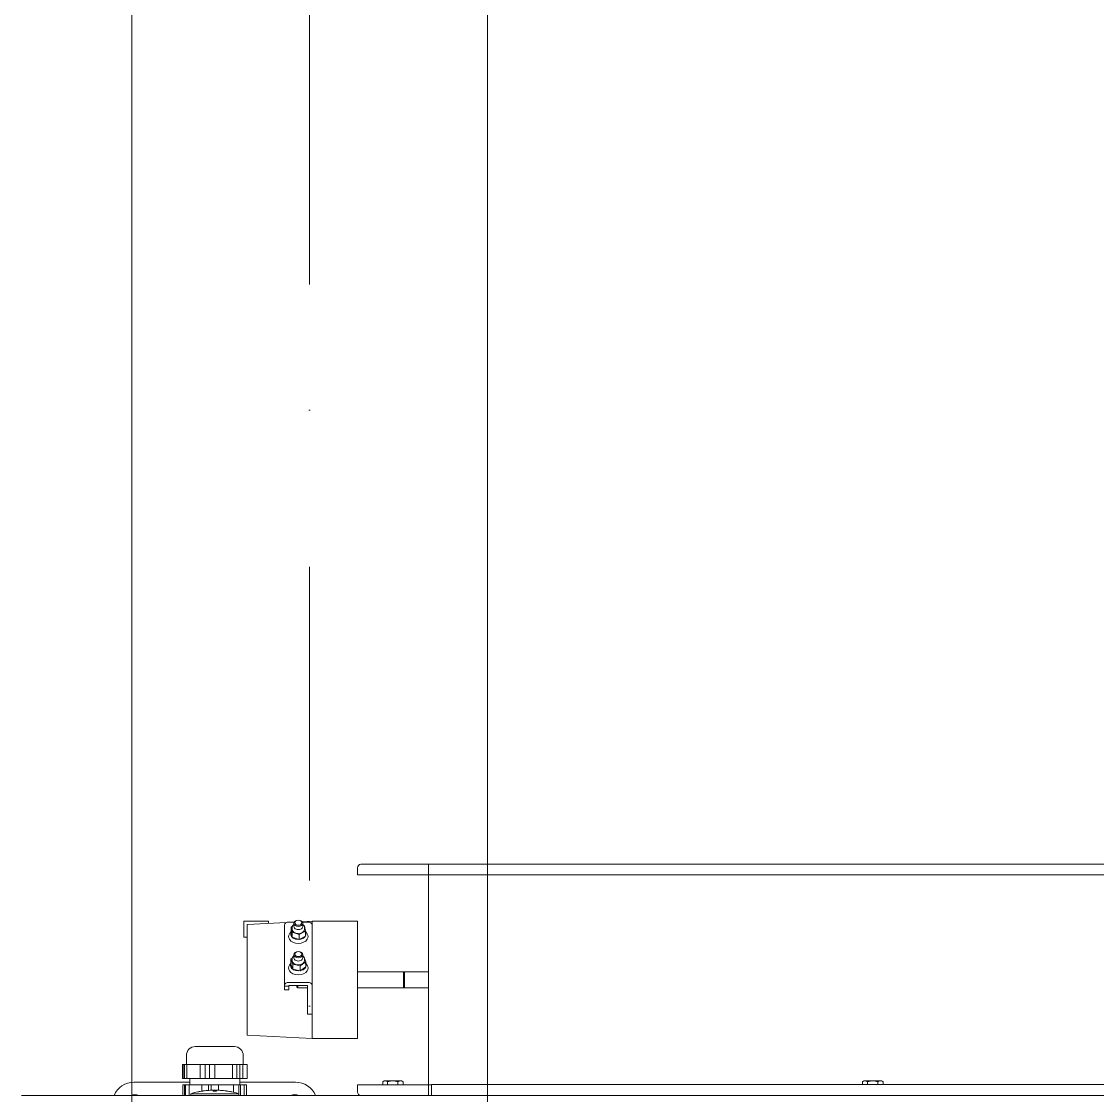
# Model space of a CAD drawing. Header units: millimetres. Extents: x 1322820 to 1391563, y 1051909 to 1098256.
# Drawn here: x 1325466 to 1326072, y 1085142 to 1085746 of the extents above; entities that cross this region are included whole.
import ezdxf

# ---------------------------------------------------------------- set-up
doc = ezdxf.new("R2010")
doc.units = ezdxf.units.MM
doc.header["$MEASUREMENT"] = 0
doc.linetypes.add('Dot & Dashed', pattern=[335.138881, 176.388884, -88.194442, 0, -70.555556])
doc.layers.get('0').update_dxf_attribs({"true_color": 0x787878})
doc.layers.add('CV_Pen_No__1', color=7, linetype='Continuous', lineweight=13)
doc.layers.add('New_arhitectura - copertina_Pen_No__1', color=7, linetype='Continuous', lineweight=13, true_color=0x787878)

# ---------------------------------------------------------------- blocks, each defined once
blk = doc.blocks.new('UAP Beam 23_6')
at = {"layer": 'New_arhitectura - copertina_Pen_No__1', "color": 7, "linetype": 'Continuous', "lineweight": 13}
for p, q in [((17000, 100), (8450, 100)), ((8450, -100), (16800, -100))]:
    blk.add_line(p, q, dxfattribs=at)
at = {"layer": 'New_arhitectura - copertina_Pen_No__1', "color": 7, "linetype": 'Dot & Dashed', "lineweight": 13}
blk.add_line((0, 0), (16900, 0), dxfattribs=at)
blk = doc.blocks.new('terasa')
at = {"layer": 'New_arhitectura - copertina_Pen_No__1', "linetype": 'Continuous', "lineweight": 13, "zscale": 1000, "rotation": 90}
blk.add_blockref('UAP Beam 23_6', (1325628.502, 1074870.6), dxfattribs=at)

msp = doc.modelspace()

# ---------------------------------------------------------------- block references
msp.add_blockref('terasa', (0, 0))

# ---------------------------------------------------------------- next in the draw order: linework, layer by layer
at = {"layer": 'CV_Pen_No__1', "color": 7, "linetype": 'Continuous', "lineweight": 13}
for p, q in [((1325695.39, 1085272.16), (1325657.39, 1085272.16)), ((1325695.39, 1085272.16), (1326495.39, 1085272.16)), ((1325695.39, 1085270.16), (1325695.39, 1085272.16)), ((1325695.39, 1085272.16), (1325695.39, 1085270.16)), ((1325655.39, 1085270.16), (1325655.39, 1085266.16)), ((1325657.39, 1085266.16), (1325655.39, 1085266.16)), ((1325657.39, 1085266.16), (1325695.39, 1085266.16)), ((1325695.39, 1085266.16), (1325695.39, 1085270.16)), ((1325695.39, 1085270.16), (1325695.39, 1085266.16)), ((1326495.39, 1085266.16), (1325695.39, 1085266.16)), ((1325695.39, 1085148.16), (1325695.39, 1085266.16)), ((1325591.39, 1085240.25), (1325605.39, 1085240.25)), ((1325591.39, 1085231.25), (1325591.39, 1085240.25)), ((1325605.39, 1085240.25), (1325605.39, 1085238.88)), ((1325629.89, 1085240.16), (1325624.3, 1085239.87)), ((1325629.89, 1085240.16), (1325655.39, 1085240.16)), ((1325629.89, 1085240.16), (1325629.89, 1085205.76)), ((1325655.39, 1085174.16), (1325655.39, 1085240.16)), ((1325615.54, 1085239.41), (1325593.39, 1085238.25)), ((1325593.39, 1085238.25), (1325593.39, 1085176.08)), ((1325614.39, 1085237.92), (1325614.39, 1085203.98)), ((1325619.85, 1085239.69), (1325616.89, 1085239.69)), ((1325618.18, 1085234.33), (1325617.65, 1085233.8)), ((1325618.81, 1085237.36), (1325618.18, 1085237.04)), ((1325618.18, 1085237.04), (1325618.65, 1085233.99)), ((1325618.18, 1085234.21), (1325618.18, 1085237.04)), ((1325618.65, 1085231.16), (1325618.18, 1085234.21)), ((1325618.64, 1085235.8), (1325618.64, 1085236.51)), ((1325619.64, 1085237.21), (1325619.64, 1085238.98)), ((1325622.61, 1085232.76), (1325626.1, 1085234.56)), ((1325627.39, 1085239.69), (1325624.43, 1085239.69)), ((1325624.64, 1085237.21), (1325624.64, 1085238.98)), ((1325625.63, 1085237.61), (1325625.3, 1085237.71)), ((1325626.1, 1085234.56), (1325625.63, 1085237.61)), ((1325625.64, 1085235.8), (1325625.64, 1085236.51)), ((1325626.1, 1085231.74), (1325626.1, 1085234.56)), ((1325626.1, 1085234.33), (1325626.63, 1085233.8)), ((1325591.39, 1085231.25), (1325593.39, 1085231.25)), ((1325618.65, 1085233.99), (1325622.61, 1085232.76)), ((1325618.65, 1085231.16), (1325618.65, 1085233.99)), ((1325622.61, 1085229.93), (1325618.65, 1085231.16)), ((1325622.61, 1085229.93), (1325622.61, 1085232.76)), ((1325626.1, 1085231.74), (1325622.61, 1085229.93)), ((1325617.96, 1085216.43), (1325617.65, 1085216.13)), ((1325618.73, 1085219.46), (1325617.96, 1085218.91)), ((1325617.96, 1085218.91), (1325619.08, 1085215.96)), ((1325617.96, 1085216.09), (1325617.96, 1085218.91)), ((1325619.08, 1085213.13), (1325617.96, 1085216.09)), ((1325618.64, 1085218.12), (1325618.64, 1085218.83)), ((1325619.08, 1085215.96), (1325623.26, 1085215.16)), ((1325619.08, 1085213.13), (1325619.08, 1085215.96)), ((1325619.64, 1085219.54), (1325619.64, 1085221.3)), ((1325623.26, 1085215.16), (1325626.32, 1085217.33)), ((1325624.64, 1085219.54), (1325624.64, 1085221.3)), ((1325625.2, 1085220.29), (1325625.11, 1085220.3)), ((1325625.3, 1085220.04), (1325625.2, 1085220.29)), ((1325626.32, 1085217.33), (1325625.61, 1085219.22)), ((1325625.64, 1085218.12), (1325625.64, 1085218.83)), ((1325626.32, 1085214.5), (1325626.32, 1085217.33)), ((1325626.32, 1085216.43), (1325626.63, 1085216.13)), ((1325623.26, 1085212.34), (1325619.08, 1085213.13)), ((1325623.26, 1085212.34), (1325623.26, 1085215.16)), ((1325626.32, 1085214.5), (1325623.26, 1085212.34)), ((1325655.39, 1085211.66), (1325681.89, 1085211.66)), ((1325681.39, 1085211.16), (1325681.89, 1085211.66)), ((1325681.39, 1085203.16), (1325681.39, 1085211.16)), ((1325681.89, 1085211.66), (1325681.89, 1085202.66)), ((1325681.89, 1085211.66), (1325695.39, 1085211.66)), ((1325614.39, 1085203.98), (1325614.39, 1085203.63)), ((1325627.39, 1085205.75), (1325616.89, 1085205.75)), ((1325627.39, 1085203.98), (1325616.89, 1085203.98)), ((1325616.89, 1085203.98), (1325616.89, 1085203.63)), ((1325621.39, 1085203.16), (1325621.39, 1085203.98)), ((1325621.89, 1085203.98), (1325621.89, 1085202.66)), ((1325627.39, 1085190.19), (1325627.39, 1085203.98)), ((1325629.89, 1085205.76), (1325629.89, 1085203.98)), ((1325629.89, 1085203.98), (1325629.89, 1085201.98)), ((1325614.39, 1085201.51), (1325614.39, 1085203.63)), ((1325614.39, 1085203.63), (1325616.89, 1085203.63)), ((1325616.89, 1085201.51), (1325614.39, 1085201.51)), ((1325616.89, 1085203.63), (1325616.89, 1085201.51)), ((1325621.39, 1085203.16), (1325621.89, 1085202.66)), ((1325621.89, 1085202.66), (1325627.39, 1085202.66)), ((1325629.89, 1085201.98), (1325629.89, 1085174.16)), ((1325655.39, 1085202.66), (1325681.89, 1085202.66)), ((1325681.39, 1085203.16), (1325681.89, 1085202.66)), ((1325681.89, 1085202.66), (1325695.39, 1085202.66)), ((1325627.39, 1085190.19), (1325627.39, 1085187.85)), ((1325629.89, 1085187.85), (1325627.39, 1085187.85)), ((1325629.89, 1085174.16), (1325593.39, 1085176.08)), ((1325655.39, 1085174.16), (1325629.89, 1085174.16)), ((1325564.14, 1085169.66), (1325586.14, 1085169.66)), ((1325564.14, 1085169.66), (1325586.14, 1085169.66)), ((1325559.14, 1085159.66), (1325559.14, 1085164.66)), ((1325559.14, 1085159.66), (1325559.14, 1085164.66)), ((1325591.14, 1085159.66), (1325591.14, 1085164.66)), ((1325591.14, 1085159.66), (1325591.14, 1085164.66)), ((1325556.92, 1085159.66), (1325557.34, 1085159.66)), ((1325556.92, 1085151.66), (1325556.92, 1085159.66)), ((1325558.08, 1085159.66), (1325557.34, 1085159.66)), ((1325557.34, 1085151.66), (1325557.34, 1085159.66)), ((1325558.08, 1085159.66), (1325559.37, 1085159.66)), ((1325558.08, 1085151.66), (1325558.08, 1085159.66)), ((1325563.7, 1085159.66), (1325559.37, 1085159.66)), ((1325559.37, 1085151.66), (1325559.37, 1085159.66)), ((1325566.94, 1085159.66), (1325563.7, 1085159.66)), ((1325566.94, 1085159.66), (1325569.72, 1085159.66)), ((1325566.94, 1085151.66), (1325566.94, 1085159.66)), ((1325571.09, 1085159.66), (1325569.72, 1085159.66)), ((1325569.72, 1085151.66), (1325569.72, 1085159.66)), ((1325572.23, 1085159.66), (1325571.09, 1085159.66)), ((1325572.23, 1085159.66), (1325575.21, 1085159.66)), ((1325572.23, 1085151.66), (1325572.23, 1085159.66)), ((1325579.96, 1085159.66), (1325575.21, 1085159.66)), ((1325575.21, 1085151.66), (1325575.21, 1085159.66)), ((1325585.16, 1085159.66), (1325579.96, 1085159.66)), ((1325585.16, 1085159.66), (1325587.52, 1085159.66)), ((1325585.16, 1085151.66), (1325585.16, 1085159.66)), ((1325588.04, 1085159.66), (1325587.52, 1085159.66)), ((1325587.52, 1085151.66), (1325587.52, 1085159.66)), ((1325589.29, 1085159.66), (1325588.04, 1085159.66)), ((1325589.29, 1085159.66), (1325590.98, 1085159.66)), ((1325589.29, 1085151.66), (1325589.29, 1085159.66)), ((1325590.98, 1085151.66), (1325590.98, 1085159.66)), ((1325591.39, 1085159.66), (1325590.98, 1085159.66)), ((1325593.36, 1085159.66), (1325591.39, 1085159.66)), ((1325593.36, 1085151.66), (1325593.36, 1085159.66)), ((1325561.14, 1085149.66), (1325529.64, 1085149.66)), ((1325556.92, 1085151.66), (1325557.34, 1085151.66)), ((1325558.08, 1085151.66), (1325557.34, 1085151.66)), ((1325558.08, 1085151.66), (1325559.37, 1085151.66)), ((1325563.7, 1085151.66), (1325559.37, 1085151.66)), ((1325561.14, 1085148.16), (1325561.14, 1085151.66)), ((1325561.14, 1085148.16), (1325561.14, 1085151.66)), ((1325566.94, 1085151.66), (1325563.7, 1085151.66)), ((1325566.94, 1085151.66), (1325569.72, 1085151.66)), ((1325571.09, 1085151.66), (1325569.72, 1085151.66)), ((1325572.23, 1085151.66), (1325571.09, 1085151.66)), ((1325572.23, 1085151.66), (1325575.21, 1085151.66)), ((1325579.96, 1085151.66), (1325575.21, 1085151.66)), ((1325585.16, 1085151.66), (1325579.96, 1085151.66)), ((1325585.16, 1085151.66), (1325587.52, 1085151.66)), ((1325588.04, 1085151.66), (1325587.52, 1085151.66)), ((1325589.29, 1085151.66), (1325588.04, 1085151.66)), ((1325589.14, 1085148.16), (1325589.14, 1085151.66)), ((1325589.14, 1085148.16), (1325589.14, 1085151.66)), ((1325620.64, 1085149.66), (1325589.14, 1085149.66)), ((1325589.29, 1085151.66), (1325590.98, 1085151.66)), ((1325591.39, 1085151.66), (1325590.98, 1085151.66)), ((1325593.36, 1085151.66), (1325591.39, 1085151.66)), ((1325669.62, 1085148.16), (1325669.62, 1085149.92)), ((1325670.39, 1085150.36), (1325669.69, 1085149.96)), ((1325671, 1085150.36), (1325670.39, 1085150.36)), ((1325675.27, 1085150.36), (1325671, 1085150.36)), ((1325672.39, 1085148.16), (1325672.39, 1085149.92)), ((1325679.66, 1085150.36), (1325675.27, 1085150.36)), ((1325678.16, 1085148.16), (1325678.16, 1085149.92)), ((1325680.39, 1085150.36), (1325679.66, 1085150.36)), ((1325680.39, 1085150.36), (1325681.09, 1085149.96)), ((1325681.16, 1085148.16), (1325681.16, 1085149.92)), ((1325939.62, 1085148.36), (1325939.62, 1085149.92)), ((1325940.39, 1085150.36), (1325939.69, 1085149.96)), ((1325941, 1085150.36), (1325940.39, 1085150.36)), ((1325945.27, 1085150.36), (1325941, 1085150.36)), ((1325942.39, 1085148.36), (1325942.39, 1085149.92)), ((1325949.66, 1085150.36), (1325945.27, 1085150.36)), ((1325948.16, 1085148.36), (1325948.16, 1085149.92)), ((1325950.39, 1085150.36), (1325949.66, 1085150.36)), ((1325950.39, 1085150.36), (1325951.09, 1085149.96)), ((1325951.16, 1085148.36), (1325951.16, 1085149.92)), ((1325557.24, 1085148.16), (1325558.11, 1085148.16)), ((1325557.24, 1085142.16), (1325557.24, 1085148.16)), ((1325558.64, 1085148.16), (1325558.11, 1085148.16)), ((1325558.11, 1085142.16), (1325558.11, 1085148.16)), ((1325558.64, 1085148.16), (1325560.65, 1085148.16)), ((1325558.64, 1085142.16), (1325558.64, 1085148.16)), ((1325560.65, 1085142.16), (1325560.65, 1085148.16)), ((1325564.68, 1085148.16), (1325560.65, 1085148.16)), ((1325567.82, 1085148.16), (1325564.68, 1085148.16)), ((1325567.82, 1085148.16), (1325571.67, 1085148.16)), ((1325567.82, 1085144.58), (1325567.82, 1085148.16)), ((1325571.67, 1085145.03), (1325571.67, 1085148.16)), ((1325572.43, 1085148.16), (1325571.67, 1085148.16)), ((1325573.11, 1085148.16), (1325572.43, 1085148.16)), ((1325573.11, 1085148.16), (1325577.15, 1085148.16)), ((1325573.11, 1085145.12), (1325573.11, 1085148.16)), ((1325574.14, 1085145.15), (1325574.14, 1085144.7)), ((1325576.14, 1085144.7), (1325576.14, 1085145.15)), ((1325581.18, 1085148.16), (1325577.15, 1085148.16)), ((1325577.15, 1085145.12), (1325577.15, 1085148.16)), ((1325585.72, 1085148.16), (1325581.18, 1085148.16)), ((1325585.72, 1085148.16), (1325588.7, 1085148.16)), ((1325585.72, 1085143.94), (1325585.72, 1085148.16)), ((1325588.94, 1085148.16), (1325588.7, 1085148.16)), ((1325588.7, 1085142.16), (1325588.7, 1085148.16)), ((1325589.61, 1085148.16), (1325588.94, 1085148.16)), ((1325589.61, 1085148.16), (1325591.64, 1085148.16)), ((1325589.61, 1085142.16), (1325589.61, 1085148.16)), ((1325593.04, 1085148.16), (1325591.64, 1085148.16)), ((1325591.64, 1085148.16), (1325591.64, 1085148.16)), ((1325591.64, 1085142.16), (1325591.64, 1085148.16)), ((1325593.04, 1085142.16), (1325593.04, 1085148.16)), ((1325655.39, 1085148.16), (1325655.39, 1085144.16)), ((1325655.39, 1085148.16), (1325657.39, 1085148.16)), ((1325695.39, 1085148.16), (1325657.39, 1085148.16)), ((1325695.39, 1085148.16), (1325697.14, 1085148.16)), ((1325695.39, 1085144.16), (1325695.39, 1085148.16)), ((1325695.39, 1085144.16), (1325695.39, 1085148.16)), ((1325695.39, 1085144.16), (1325695.39, 1085142.16)), ((1325695.39, 1085144.16), (1325695.39, 1085142.16)), ((1325698.19, 1085148.36), (1325697.14, 1085148.36)), ((1325697.14, 1085142.16), (1325697.14, 1085148.36)), ((1325698.19, 1085148.36), (1326492.09, 1085148.36)), ((1325466.41, 1085142.16), (1326643.87, 1085142.16)), ((1325588.64, 1085143.16), (1325561.64, 1085143.16)), ((1325561.64, 1085142.16), (1325561.64, 1085143.16)), ((1325588.64, 1085143.16), (1325561.64, 1085143.16)), ((1325561.64, 1085142.16), (1325561.64, 1085143.16)), ((1325588.64, 1085142.16), (1325588.64, 1085143.16)), ((1325588.64, 1085142.16), (1325588.64, 1085143.16))]:
    msp.add_line(p, q, dxfattribs=at)
at = {"layer": 'CV_Pen_No__1', "color": 7, "linetype": 'Continuous', "lineweight": 13, "flags": 128}
for points in [[(1325619.64, 1085238.46), (1325619.62, 1085238.44), (1325619.61, 1085238.43), (1325619.6, 1085238.42), (1325619.59, 1085238.42), (1325619.58, 1085238.41), (1325619.56, 1085238.4), (1325619.55, 1085238.39), (1325619.54, 1085238.37), (1325619.52, 1085238.36), (1325619.51, 1085238.35), (1325619.5, 1085238.34), (1325619.48, 1085238.33), (1325619.47, 1085238.31), (1325619.45, 1085238.3), (1325619.45, 1085238.29), (1325619.44, 1085238.28), (1325619.43, 1085238.28), (1325619.42, 1085238.27), (1325619.41, 1085238.26), (1325619.41, 1085238.25), (1325619.4, 1085238.24), (1325619.39, 1085238.23), (1325619.38, 1085238.22), (1325619.37, 1085238.21), (1325619.36, 1085238.2), (1325619.35, 1085238.19), (1325619.34, 1085238.18), (1325619.33, 1085238.17), (1325619.31, 1085238.15), (1325619.3, 1085238.14), (1325619.29, 1085238.13), (1325619.28, 1085238.11), (1325619.26, 1085238.09), (1325619.25, 1085238.08), (1325619.24, 1085238.06), (1325619.22, 1085238.05), (1325619.21, 1085238.03), (1325619.19, 1085238.01), (1325619.18, 1085238), (1325619.16, 1085237.98), (1325619.15, 1085237.96), (1325619.14, 1085237.94), (1325619.12, 1085237.93), (1325619.11, 1085237.91), (1325619.09, 1085237.89), (1325619.08, 1085237.87), (1325619.07, 1085237.86), (1325619.06, 1085237.84), (1325619.04, 1085237.82), (1325619.03, 1085237.81), (1325619.02, 1085237.79), (1325619.01, 1085237.77), (1325619, 1085237.76), (1325618.99, 1085237.74), (1325618.98, 1085237.73), (1325618.97, 1085237.71), (1325618.96, 1085237.69), (1325618.95, 1085237.68), (1325618.94, 1085237.66), (1325618.93, 1085237.64), (1325618.92, 1085237.63), (1325618.91, 1085237.61), (1325618.9, 1085237.59), (1325618.89, 1085237.57), (1325618.89, 1085237.55), (1325618.88, 1085237.53), (1325618.87, 1085237.52), (1325618.86, 1085237.49), (1325618.85, 1085237.47), (1325618.84, 1085237.45), (1325618.83, 1085237.43), (1325618.82, 1085237.41), (1325618.82, 1085237.39), (1325618.81, 1085237.36), (1325618.8, 1085237.34), (1325618.79, 1085237.32), (1325618.78, 1085237.29), (1325618.77, 1085237.27), (1325618.77, 1085237.24), (1325618.76, 1085237.22), (1325618.75, 1085237.2), (1325618.74, 1085237.17), (1325618.74, 1085237.15), (1325618.73, 1085237.13), (1325618.72, 1085237.11), (1325618.72, 1085237.09), (1325618.71, 1085237.07), (1325618.7, 1085237.05), (1325618.7, 1085237.03), (1325618.69, 1085237.01), (1325618.69, 1085236.99), (1325618.69, 1085236.97), (1325618.68, 1085236.96), (1325618.68, 1085236.94), (1325618.67, 1085236.92), (1325618.67, 1085236.91), (1325618.67, 1085236.89), (1325618.67, 1085236.88), (1325618.66, 1085236.87), (1325618.66, 1085236.85), (1325618.66, 1085236.84), (1325618.66, 1085236.83), (1325618.65, 1085236.81), (1325618.65, 1085236.8), (1325618.65, 1085236.79), (1325618.65, 1085236.78), (1325618.65, 1085236.76), (1325618.65, 1085236.75), (1325618.65, 1085236.74), (1325618.65, 1085236.73), (1325618.65, 1085236.72), (1325618.64, 1085236.7), (1325618.64, 1085236.69), (1325618.64, 1085236.68), (1325618.64, 1085236.67), (1325618.64, 1085236.66), (1325618.64, 1085236.65), (1325618.64, 1085236.63), (1325618.64, 1085236.62), (1325618.64, 1085236.61), (1325618.64, 1085236.59), (1325618.64, 1085236.58), (1325618.64, 1085236.56), (1325618.64, 1085236.51)], [(1325625.64, 1085236.51), (1325625.64, 1085236.55), (1325625.64, 1085236.57), (1325625.64, 1085236.59), (1325625.64, 1085236.61), (1325625.64, 1085236.62), (1325625.64, 1085236.63), (1325625.64, 1085236.64), (1325625.64, 1085236.65), (1325625.64, 1085236.66), (1325625.64, 1085236.67), (1325625.64, 1085236.69), (1325625.64, 1085236.7), (1325625.64, 1085236.71), (1325625.64, 1085236.73), (1325625.64, 1085236.74), (1325625.63, 1085236.75), (1325625.63, 1085236.77), (1325625.63, 1085236.78), (1325625.63, 1085236.8), (1325625.63, 1085236.81), (1325625.63, 1085236.82), (1325625.63, 1085236.84), (1325625.62, 1085236.85), (1325625.62, 1085236.87), (1325625.62, 1085236.88), (1325625.62, 1085236.89), (1325625.61, 1085236.91), (1325625.61, 1085236.92), (1325625.61, 1085236.94), (1325625.6, 1085236.96), (1325625.6, 1085236.97), (1325625.6, 1085236.99), (1325625.59, 1085237), (1325625.59, 1085237.02), (1325625.58, 1085237.04), (1325625.58, 1085237.06), (1325625.57, 1085237.08), (1325625.57, 1085237.1), (1325625.56, 1085237.12), (1325625.55, 1085237.14), (1325625.55, 1085237.16), (1325625.54, 1085237.18), (1325625.53, 1085237.2), (1325625.52, 1085237.23), (1325625.51, 1085237.25), (1325625.51, 1085237.27), (1325625.5, 1085237.29), (1325625.49, 1085237.32), (1325625.48, 1085237.34), (1325625.47, 1085237.36), (1325625.46, 1085237.39), (1325625.45, 1085237.41), (1325625.45, 1085237.43), (1325625.44, 1085237.45), (1325625.43, 1085237.47), (1325625.42, 1085237.49), (1325625.41, 1085237.51), (1325625.4, 1085237.53), (1325625.39, 1085237.55), (1325625.38, 1085237.57), (1325625.38, 1085237.59), (1325625.37, 1085237.61), (1325625.36, 1085237.62), (1325625.35, 1085237.64), (1325625.34, 1085237.65), (1325625.33, 1085237.67), (1325625.33, 1085237.69), (1325625.32, 1085237.7), (1325625.31, 1085237.71), (1325625.3, 1085237.73), (1325625.29, 1085237.74), (1325625.28, 1085237.76), (1325625.27, 1085237.77), (1325625.26, 1085237.79), (1325625.25, 1085237.8), (1325625.24, 1085237.82), (1325625.23, 1085237.83), (1325625.22, 1085237.85), (1325625.21, 1085237.86), (1325625.19, 1085237.88), (1325625.18, 1085237.89), (1325625.17, 1085237.91), (1325625.16, 1085237.93), (1325625.14, 1085237.94), (1325625.13, 1085237.96), (1325625.12, 1085237.98), (1325625.1, 1085237.99), (1325625.09, 1085238.01), (1325625.08, 1085238.03), (1325625.06, 1085238.04), (1325625.05, 1085238.06), (1325625.04, 1085238.07), (1325625.03, 1085238.09), (1325625.01, 1085238.1), (1325625, 1085238.12), (1325624.99, 1085238.13), (1325624.98, 1085238.14), (1325624.96, 1085238.16), (1325624.95, 1085238.17), (1325624.94, 1085238.18), (1325624.93, 1085238.19), (1325624.92, 1085238.2), (1325624.91, 1085238.21), (1325624.9, 1085238.22), (1325624.89, 1085238.23), (1325624.89, 1085238.24), (1325624.88, 1085238.25), (1325624.87, 1085238.26), (1325624.86, 1085238.27), (1325624.85, 1085238.28), (1325624.85, 1085238.28), (1325624.84, 1085238.29), (1325624.83, 1085238.3), (1325624.82, 1085238.3), (1325624.82, 1085238.31), (1325624.8, 1085238.32), (1325624.79, 1085238.34), (1325624.77, 1085238.35), (1325624.76, 1085238.36), (1325624.74, 1085238.38), (1325624.73, 1085238.39), (1325624.71, 1085238.4), (1325624.7, 1085238.41), (1325624.69, 1085238.42), (1325624.68, 1085238.43), (1325624.67, 1085238.43), (1325624.64, 1085238.46)], [(1325619.64, 1085220.78), (1325619.62, 1085220.76), (1325619.61, 1085220.75), (1325619.6, 1085220.75), (1325619.59, 1085220.74), (1325619.58, 1085220.73), (1325619.56, 1085220.72), (1325619.55, 1085220.71), (1325619.54, 1085220.7), (1325619.52, 1085220.68), (1325619.51, 1085220.67), (1325619.5, 1085220.66), (1325619.48, 1085220.65), (1325619.47, 1085220.63), (1325619.45, 1085220.62), (1325619.45, 1085220.61), (1325619.44, 1085220.61), (1325619.43, 1085220.6), (1325619.42, 1085220.59), (1325619.41, 1085220.58), (1325619.41, 1085220.57), (1325619.4, 1085220.57), (1325619.39, 1085220.56), (1325619.38, 1085220.55), (1325619.37, 1085220.54), (1325619.36, 1085220.53), (1325619.35, 1085220.51), (1325619.34, 1085220.5), (1325619.33, 1085220.49), (1325619.31, 1085220.48), (1325619.3, 1085220.46), (1325619.29, 1085220.45), (1325619.28, 1085220.43), (1325619.26, 1085220.42), (1325619.25, 1085220.4), (1325619.24, 1085220.39), (1325619.22, 1085220.37), (1325619.21, 1085220.35), (1325619.19, 1085220.33), (1325619.18, 1085220.32), (1325619.16, 1085220.3), (1325619.15, 1085220.28), (1325619.14, 1085220.27), (1325619.12, 1085220.25), (1325619.11, 1085220.23), (1325619.09, 1085220.21), (1325619.08, 1085220.2), (1325619.07, 1085220.18), (1325619.06, 1085220.16), (1325619.04, 1085220.14), (1325619.03, 1085220.13), (1325619.02, 1085220.11), (1325619.01, 1085220.1), (1325619, 1085220.08), (1325618.99, 1085220.06), (1325618.98, 1085220.05), (1325618.97, 1085220.03), (1325618.96, 1085220.02), (1325618.95, 1085220), (1325618.94, 1085219.98), (1325618.93, 1085219.97), (1325618.92, 1085219.95), (1325618.91, 1085219.93), (1325618.9, 1085219.91), (1325618.89, 1085219.9), (1325618.89, 1085219.88), (1325618.88, 1085219.86), (1325618.87, 1085219.84), (1325618.86, 1085219.82), (1325618.85, 1085219.8), (1325618.84, 1085219.77), (1325618.83, 1085219.75), (1325618.82, 1085219.73), (1325618.82, 1085219.71), (1325618.81, 1085219.68), (1325618.8, 1085219.66), (1325618.79, 1085219.64), (1325618.78, 1085219.61), (1325618.77, 1085219.59), (1325618.77, 1085219.57), (1325618.76, 1085219.54), (1325618.75, 1085219.52), (1325618.74, 1085219.5), (1325618.74, 1085219.47), (1325618.73, 1085219.45), (1325618.72, 1085219.43), (1325618.72, 1085219.41), (1325618.71, 1085219.39), (1325618.7, 1085219.37), (1325618.7, 1085219.35), (1325618.69, 1085219.33), (1325618.69, 1085219.31), (1325618.69, 1085219.3), (1325618.68, 1085219.28), (1325618.68, 1085219.26), (1325618.67, 1085219.25), (1325618.67, 1085219.23), (1325618.67, 1085219.22), (1325618.67, 1085219.2), (1325618.66, 1085219.19), (1325618.66, 1085219.18), (1325618.66, 1085219.16), (1325618.66, 1085219.15), (1325618.65, 1085219.14), (1325618.65, 1085219.12), (1325618.65, 1085219.11), (1325618.65, 1085219.1), (1325618.65, 1085219.09), (1325618.65, 1085219.07), (1325618.65, 1085219.06), (1325618.65, 1085219.05), (1325618.65, 1085219.04), (1325618.64, 1085219.03), (1325618.64, 1085219.01), (1325618.64, 1085219), (1325618.64, 1085218.99), (1325618.64, 1085218.98), (1325618.64, 1085218.97), (1325618.64, 1085218.96), (1325618.64, 1085218.95), (1325618.64, 1085218.94), (1325618.64, 1085218.92), (1325618.64, 1085218.9), (1325618.64, 1085218.88), (1325618.64, 1085218.83)], [(1325625.64, 1085218.83), (1325625.64, 1085218.88), (1325625.64, 1085218.89), (1325625.64, 1085218.91), (1325625.64, 1085218.93), (1325625.64, 1085218.94), (1325625.64, 1085218.95), (1325625.64, 1085218.96), (1325625.64, 1085218.97), (1325625.64, 1085218.98), (1325625.64, 1085219), (1325625.64, 1085219.01), (1325625.64, 1085219.02), (1325625.64, 1085219.04), (1325625.64, 1085219.05), (1325625.64, 1085219.06), (1325625.63, 1085219.08), (1325625.63, 1085219.09), (1325625.63, 1085219.1), (1325625.63, 1085219.12), (1325625.63, 1085219.13), (1325625.63, 1085219.15), (1325625.63, 1085219.16), (1325625.62, 1085219.17), (1325625.62, 1085219.19), (1325625.62, 1085219.2), (1325625.62, 1085219.22), (1325625.61, 1085219.23), (1325625.61, 1085219.25), (1325625.61, 1085219.26), (1325625.6, 1085219.28), (1325625.6, 1085219.29), (1325625.6, 1085219.31), (1325625.59, 1085219.33), (1325625.59, 1085219.34), (1325625.58, 1085219.36), (1325625.58, 1085219.38), (1325625.57, 1085219.4), (1325625.57, 1085219.42), (1325625.56, 1085219.44), (1325625.55, 1085219.46), (1325625.55, 1085219.48), (1325625.54, 1085219.5), (1325625.53, 1085219.53), (1325625.52, 1085219.55), (1325625.51, 1085219.57), (1325625.51, 1085219.59), (1325625.5, 1085219.62), (1325625.49, 1085219.64), (1325625.48, 1085219.66), (1325625.47, 1085219.69), (1325625.46, 1085219.71), (1325625.45, 1085219.73), (1325625.45, 1085219.75), (1325625.44, 1085219.77), (1325625.43, 1085219.8), (1325625.42, 1085219.82), (1325625.41, 1085219.84), (1325625.4, 1085219.86), (1325625.39, 1085219.87), (1325625.38, 1085219.89), (1325625.38, 1085219.91), (1325625.37, 1085219.93), (1325625.36, 1085219.94), (1325625.35, 1085219.96), (1325625.34, 1085219.98), (1325625.33, 1085219.99), (1325625.33, 1085220.01), (1325625.32, 1085220.02), (1325625.31, 1085220.04), (1325625.3, 1085220.05), (1325625.29, 1085220.07), (1325625.28, 1085220.08), (1325625.27, 1085220.1), (1325625.26, 1085220.11), (1325625.25, 1085220.12), (1325625.24, 1085220.14), (1325625.23, 1085220.15), (1325625.22, 1085220.17), (1325625.21, 1085220.19), (1325625.19, 1085220.2), (1325625.18, 1085220.22), (1325625.17, 1085220.23), (1325625.16, 1085220.25), (1325625.14, 1085220.27), (1325625.13, 1085220.28), (1325625.12, 1085220.3), (1325625.1, 1085220.32), (1325625.09, 1085220.33), (1325625.08, 1085220.35), (1325625.06, 1085220.36), (1325625.05, 1085220.38), (1325625.04, 1085220.4), (1325625.03, 1085220.41), (1325625.01, 1085220.43), (1325625, 1085220.44), (1325624.99, 1085220.45), (1325624.98, 1085220.47), (1325624.96, 1085220.48), (1325624.95, 1085220.49), (1325624.94, 1085220.5), (1325624.93, 1085220.52), (1325624.92, 1085220.53), (1325624.91, 1085220.54), (1325624.9, 1085220.55), (1325624.89, 1085220.56), (1325624.89, 1085220.57), (1325624.88, 1085220.57), (1325624.87, 1085220.58), (1325624.86, 1085220.59), (1325624.85, 1085220.6), (1325624.85, 1085220.61), (1325624.84, 1085220.61), (1325624.83, 1085220.62), (1325624.82, 1085220.63), (1325624.82, 1085220.63), (1325624.8, 1085220.65), (1325624.79, 1085220.66), (1325624.77, 1085220.67), (1325624.76, 1085220.69), (1325624.74, 1085220.7), (1325624.73, 1085220.71), (1325624.71, 1085220.72), (1325624.7, 1085220.73), (1325624.69, 1085220.74), (1325624.68, 1085220.75), (1325624.67, 1085220.76), (1325624.64, 1085220.78)], [(1325671, 1085150.36), (1325670.9, 1085150.36), (1325670.88, 1085150.36), (1325670.86, 1085150.36), (1325670.84, 1085150.36), (1325670.82, 1085150.36), (1325670.8, 1085150.36), (1325670.77, 1085150.36), (1325670.75, 1085150.36), (1325670.72, 1085150.36), (1325670.7, 1085150.36), (1325670.67, 1085150.35), (1325670.64, 1085150.35), (1325670.61, 1085150.35), (1325670.58, 1085150.34), (1325670.55, 1085150.34), (1325670.51, 1085150.33), (1325670.48, 1085150.32), (1325670.45, 1085150.32), (1325670.41, 1085150.31), (1325670.38, 1085150.3), (1325670.34, 1085150.29), (1325670.31, 1085150.28), (1325670.27, 1085150.26), (1325670.24, 1085150.25), (1325670.21, 1085150.24), (1325670.17, 1085150.22), (1325670.14, 1085150.2), (1325670.1, 1085150.19), (1325670.07, 1085150.17), (1325670.04, 1085150.16), (1325670, 1085150.14), (1325669.97, 1085150.12), (1325669.94, 1085150.11), (1325669.91, 1085150.09), (1325669.88, 1085150.07), (1325669.86, 1085150.06), (1325669.83, 1085150.04), (1325669.81, 1085150.03), (1325669.78, 1085150.01), (1325669.76, 1085150), (1325669.62, 1085149.92)], [(1325672.39, 1085149.92), (1325672.26, 1085149.99), (1325672.25, 1085150), (1325672.22, 1085150.01), (1325672.2, 1085150.03), (1325672.18, 1085150.04), (1325672.15, 1085150.06), (1325672.12, 1085150.07), (1325672.1, 1085150.09), (1325672.07, 1085150.11), (1325672.04, 1085150.12), (1325672, 1085150.14), (1325671.97, 1085150.16), (1325671.94, 1085150.17), (1325671.91, 1085150.19), (1325671.87, 1085150.2), (1325671.84, 1085150.22), (1325671.8, 1085150.24), (1325671.77, 1085150.25), (1325671.73, 1085150.26), (1325671.7, 1085150.28), (1325671.66, 1085150.29), (1325671.63, 1085150.3), (1325671.59, 1085150.31), (1325671.56, 1085150.32), (1325671.53, 1085150.32), (1325671.49, 1085150.33), (1325671.46, 1085150.34), (1325671.43, 1085150.34), (1325671.4, 1085150.35), (1325671.37, 1085150.35), (1325671.34, 1085150.35), (1325671.31, 1085150.36), (1325671.29, 1085150.36), (1325671.26, 1085150.36), (1325671.23, 1085150.36), (1325671.21, 1085150.36), (1325671.19, 1085150.36), (1325671.17, 1085150.36), (1325671.15, 1085150.36), (1325671.13, 1085150.36), (1325671, 1085150.36)], [(1325675.27, 1085150.36), (1325675.05, 1085150.36), (1325675.02, 1085150.36), (1325674.98, 1085150.36), (1325674.94, 1085150.36), (1325674.89, 1085150.36), (1325674.85, 1085150.36), (1325674.8, 1085150.36), (1325674.74, 1085150.36), (1325674.69, 1085150.36), (1325674.63, 1085150.36), (1325674.57, 1085150.35), (1325674.51, 1085150.35), (1325674.45, 1085150.35), (1325674.38, 1085150.34), (1325674.32, 1085150.34), (1325674.25, 1085150.33), (1325674.18, 1085150.32), (1325674.11, 1085150.32), (1325674.04, 1085150.31), (1325673.97, 1085150.3), (1325673.9, 1085150.29), (1325673.83, 1085150.28), (1325673.76, 1085150.26), (1325673.68, 1085150.25), (1325673.61, 1085150.24), (1325673.54, 1085150.22), (1325673.47, 1085150.2), (1325673.4, 1085150.19), (1325673.33, 1085150.17), (1325673.26, 1085150.16), (1325673.19, 1085150.14), (1325673.12, 1085150.12), (1325673.06, 1085150.11), (1325673, 1085150.09), (1325672.94, 1085150.07), (1325672.88, 1085150.06), (1325672.83, 1085150.04), (1325672.78, 1085150.03), (1325672.73, 1085150.01), (1325672.69, 1085150), (1325672.39, 1085149.92)], [(1325678.16, 1085149.92), (1325677.9, 1085149.99), (1325677.86, 1085150), (1325677.82, 1085150.01), (1325677.77, 1085150.03), (1325677.72, 1085150.04), (1325677.67, 1085150.06), (1325677.61, 1085150.07), (1325677.55, 1085150.09), (1325677.49, 1085150.11), (1325677.42, 1085150.12), (1325677.36, 1085150.14), (1325677.29, 1085150.16), (1325677.22, 1085150.17), (1325677.15, 1085150.19), (1325677.08, 1085150.2), (1325677.01, 1085150.22), (1325676.94, 1085150.24), (1325676.87, 1085150.25), (1325676.79, 1085150.26), (1325676.72, 1085150.28), (1325676.65, 1085150.29), (1325676.58, 1085150.3), (1325676.51, 1085150.31), (1325676.44, 1085150.32), (1325676.37, 1085150.32), (1325676.3, 1085150.33), (1325676.23, 1085150.34), (1325676.16, 1085150.34), (1325676.1, 1085150.35), (1325676.04, 1085150.35), (1325675.98, 1085150.35), (1325675.92, 1085150.36), (1325675.86, 1085150.36), (1325675.81, 1085150.36), (1325675.75, 1085150.36), (1325675.7, 1085150.36), (1325675.66, 1085150.36), (1325675.61, 1085150.36), (1325675.57, 1085150.36), (1325675.53, 1085150.36), (1325675.27, 1085150.36)], [(1325679.66, 1085150.36), (1325679.55, 1085150.36), (1325679.53, 1085150.36), (1325679.51, 1085150.36), (1325679.49, 1085150.36), (1325679.46, 1085150.36), (1325679.44, 1085150.36), (1325679.41, 1085150.36), (1325679.39, 1085150.36), (1325679.36, 1085150.36), (1325679.33, 1085150.36), (1325679.3, 1085150.35), (1325679.26, 1085150.35), (1325679.23, 1085150.35), (1325679.2, 1085150.34), (1325679.16, 1085150.34), (1325679.13, 1085150.33), (1325679.09, 1085150.32), (1325679.06, 1085150.32), (1325679.02, 1085150.31), (1325678.98, 1085150.3), (1325678.95, 1085150.29), (1325678.91, 1085150.28), (1325678.87, 1085150.26), (1325678.83, 1085150.25), (1325678.8, 1085150.24), (1325678.76, 1085150.22), (1325678.72, 1085150.2), (1325678.68, 1085150.19), (1325678.65, 1085150.17), (1325678.61, 1085150.16), (1325678.58, 1085150.14), (1325678.54, 1085150.12), (1325678.51, 1085150.11), (1325678.48, 1085150.09), (1325678.45, 1085150.07), (1325678.42, 1085150.06), (1325678.39, 1085150.04), (1325678.36, 1085150.03), (1325678.34, 1085150.01), (1325678.32, 1085150), (1325678.16, 1085149.92)], [(1325681.16, 1085149.92), (1325681.03, 1085149.99), (1325681.01, 1085150), (1325680.98, 1085150.01), (1325680.96, 1085150.03), (1325680.93, 1085150.04), (1325680.91, 1085150.06), (1325680.88, 1085150.07), (1325680.85, 1085150.09), (1325680.81, 1085150.11), (1325680.78, 1085150.12), (1325680.75, 1085150.14), (1325680.71, 1085150.16), (1325680.68, 1085150.17), (1325680.64, 1085150.19), (1325680.6, 1085150.2), (1325680.57, 1085150.22), (1325680.53, 1085150.24), (1325680.49, 1085150.25), (1325680.45, 1085150.26), (1325680.41, 1085150.28), (1325680.38, 1085150.29), (1325680.34, 1085150.3), (1325680.3, 1085150.31), (1325680.27, 1085150.32), (1325680.23, 1085150.32), (1325680.19, 1085150.33), (1325680.16, 1085150.34), (1325680.12, 1085150.34), (1325680.09, 1085150.35), (1325680.06, 1085150.35), (1325680.03, 1085150.35), (1325680, 1085150.36), (1325679.97, 1085150.36), (1325679.94, 1085150.36), (1325679.91, 1085150.36), (1325679.89, 1085150.36), (1325679.86, 1085150.36), (1325679.84, 1085150.36), (1325679.82, 1085150.36), (1325679.8, 1085150.36), (1325679.66, 1085150.36)], [(1325681.09, 1085149.96), (1325681.1, 1085149.95), (1325681.11, 1085149.95), (1325681.12, 1085149.94), (1325681.13, 1085149.94), (1325681.14, 1085149.93), (1325681.15, 1085149.93), (1325681.16, 1085149.92)], [(1325941, 1085150.36), (1325940.9, 1085150.36), (1325940.88, 1085150.36), (1325940.86, 1085150.36), (1325940.84, 1085150.36), (1325940.82, 1085150.36), (1325940.8, 1085150.36), (1325940.77, 1085150.36), (1325940.75, 1085150.36), (1325940.72, 1085150.36), (1325940.7, 1085150.36), (1325940.67, 1085150.35), (1325940.64, 1085150.35), (1325940.61, 1085150.35), (1325940.58, 1085150.34), (1325940.55, 1085150.34), (1325940.51, 1085150.33), (1325940.48, 1085150.32), (1325940.45, 1085150.32), (1325940.41, 1085150.31), (1325940.38, 1085150.3), (1325940.34, 1085150.29), (1325940.31, 1085150.28), (1325940.27, 1085150.26), (1325940.24, 1085150.25), (1325940.21, 1085150.24), (1325940.17, 1085150.22), (1325940.14, 1085150.2), (1325940.1, 1085150.19), (1325940.07, 1085150.17), (1325940.04, 1085150.16), (1325940, 1085150.14), (1325939.97, 1085150.12), (1325939.94, 1085150.11), (1325939.91, 1085150.09), (1325939.88, 1085150.07), (1325939.86, 1085150.06), (1325939.83, 1085150.04), (1325939.81, 1085150.03), (1325939.78, 1085150.01), (1325939.76, 1085150), (1325939.62, 1085149.92)], [(1325942.39, 1085149.92), (1325942.26, 1085149.99), (1325942.25, 1085150), (1325942.22, 1085150.01), (1325942.2, 1085150.03), (1325942.18, 1085150.04), (1325942.15, 1085150.06), (1325942.12, 1085150.07), (1325942.1, 1085150.09), (1325942.07, 1085150.11), (1325942.04, 1085150.12), (1325942, 1085150.14), (1325941.97, 1085150.16), (1325941.94, 1085150.17), (1325941.91, 1085150.19), (1325941.87, 1085150.2), (1325941.84, 1085150.22), (1325941.8, 1085150.24), (1325941.77, 1085150.25), (1325941.73, 1085150.26), (1325941.7, 1085150.28), (1325941.66, 1085150.29), (1325941.63, 1085150.3), (1325941.59, 1085150.31), (1325941.56, 1085150.32), (1325941.53, 1085150.32), (1325941.49, 1085150.33), (1325941.46, 1085150.34), (1325941.43, 1085150.34), (1325941.4, 1085150.35), (1325941.37, 1085150.35), (1325941.34, 1085150.35), (1325941.31, 1085150.36), (1325941.29, 1085150.36), (1325941.26, 1085150.36), (1325941.23, 1085150.36), (1325941.21, 1085150.36), (1325941.19, 1085150.36), (1325941.17, 1085150.36), (1325941.15, 1085150.36), (1325941.13, 1085150.36), (1325941, 1085150.36)], [(1325945.27, 1085150.36), (1325945.05, 1085150.36), (1325945.02, 1085150.36), (1325944.98, 1085150.36), (1325944.94, 1085150.36), (1325944.89, 1085150.36), (1325944.85, 1085150.36), (1325944.8, 1085150.36), (1325944.74, 1085150.36), (1325944.69, 1085150.36), (1325944.63, 1085150.36), (1325944.57, 1085150.35), (1325944.51, 1085150.35), (1325944.45, 1085150.35), (1325944.38, 1085150.34), (1325944.32, 1085150.34), (1325944.25, 1085150.33), (1325944.18, 1085150.32), (1325944.11, 1085150.32), (1325944.04, 1085150.31), (1325943.97, 1085150.3), (1325943.9, 1085150.29), (1325943.83, 1085150.28), (1325943.76, 1085150.26), (1325943.68, 1085150.25), (1325943.61, 1085150.24), (1325943.54, 1085150.22), (1325943.47, 1085150.2), (1325943.4, 1085150.19), (1325943.33, 1085150.17), (1325943.26, 1085150.16), (1325943.19, 1085150.14), (1325943.12, 1085150.12), (1325943.06, 1085150.11), (1325943, 1085150.09), (1325942.94, 1085150.07), (1325942.88, 1085150.06), (1325942.83, 1085150.04), (1325942.78, 1085150.03), (1325942.73, 1085150.01), (1325942.69, 1085150), (1325942.39, 1085149.92)], [(1325948.16, 1085149.92), (1325947.9, 1085149.99), (1325947.86, 1085150), (1325947.82, 1085150.01), (1325947.77, 1085150.03), (1325947.72, 1085150.04), (1325947.67, 1085150.06), (1325947.61, 1085150.07), (1325947.55, 1085150.09), (1325947.49, 1085150.11), (1325947.42, 1085150.12), (1325947.36, 1085150.14), (1325947.29, 1085150.16), (1325947.22, 1085150.17), (1325947.15, 1085150.19), (1325947.08, 1085150.2), (1325947.01, 1085150.22), (1325946.94, 1085150.24), (1325946.87, 1085150.25), (1325946.79, 1085150.26), (1325946.72, 1085150.28), (1325946.65, 1085150.29), (1325946.58, 1085150.3), (1325946.51, 1085150.31), (1325946.44, 1085150.32), (1325946.37, 1085150.32), (1325946.3, 1085150.33), (1325946.23, 1085150.34), (1325946.16, 1085150.34), (1325946.1, 1085150.35), (1325946.04, 1085150.35), (1325945.98, 1085150.35), (1325945.92, 1085150.36), (1325945.86, 1085150.36), (1325945.81, 1085150.36), (1325945.75, 1085150.36), (1325945.7, 1085150.36), (1325945.66, 1085150.36), (1325945.61, 1085150.36), (1325945.57, 1085150.36), (1325945.53, 1085150.36), (1325945.27, 1085150.36)], [(1325949.66, 1085150.36), (1325949.55, 1085150.36), (1325949.53, 1085150.36), (1325949.51, 1085150.36), (1325949.49, 1085150.36), (1325949.46, 1085150.36), (1325949.44, 1085150.36), (1325949.41, 1085150.36), (1325949.39, 1085150.36), (1325949.36, 1085150.36), (1325949.33, 1085150.36), (1325949.3, 1085150.35), (1325949.26, 1085150.35), (1325949.23, 1085150.35), (1325949.2, 1085150.34), (1325949.16, 1085150.34), (1325949.13, 1085150.33), (1325949.09, 1085150.32), (1325949.06, 1085150.32), (1325949.02, 1085150.31), (1325948.98, 1085150.3), (1325948.95, 1085150.29), (1325948.91, 1085150.28), (1325948.87, 1085150.26), (1325948.83, 1085150.25), (1325948.8, 1085150.24), (1325948.76, 1085150.22), (1325948.72, 1085150.2), (1325948.68, 1085150.19), (1325948.65, 1085150.17), (1325948.61, 1085150.16), (1325948.58, 1085150.14), (1325948.54, 1085150.12), (1325948.51, 1085150.11), (1325948.48, 1085150.09), (1325948.45, 1085150.07), (1325948.42, 1085150.06), (1325948.39, 1085150.04), (1325948.36, 1085150.03), (1325948.34, 1085150.01), (1325948.32, 1085150), (1325948.16, 1085149.92)], [(1325951.16, 1085149.92), (1325951.03, 1085149.99), (1325951.01, 1085150), (1325950.98, 1085150.01), (1325950.96, 1085150.03), (1325950.93, 1085150.04), (1325950.91, 1085150.06), (1325950.88, 1085150.07), (1325950.85, 1085150.09), (1325950.81, 1085150.11), (1325950.78, 1085150.12), (1325950.75, 1085150.14), (1325950.71, 1085150.16), (1325950.68, 1085150.17), (1325950.64, 1085150.19), (1325950.6, 1085150.2), (1325950.57, 1085150.22), (1325950.53, 1085150.24), (1325950.49, 1085150.25), (1325950.45, 1085150.26), (1325950.41, 1085150.28), (1325950.38, 1085150.29), (1325950.34, 1085150.3), (1325950.3, 1085150.31), (1325950.27, 1085150.32), (1325950.23, 1085150.32), (1325950.19, 1085150.33), (1325950.16, 1085150.34), (1325950.12, 1085150.34), (1325950.09, 1085150.35), (1325950.06, 1085150.35), (1325950.03, 1085150.35), (1325950, 1085150.36), (1325949.97, 1085150.36), (1325949.94, 1085150.36), (1325949.91, 1085150.36), (1325949.89, 1085150.36), (1325949.86, 1085150.36), (1325949.84, 1085150.36), (1325949.82, 1085150.36), (1325949.8, 1085150.36), (1325949.66, 1085150.36)], [(1325951.09, 1085149.96), (1325951.1, 1085149.95), (1325951.11, 1085149.95), (1325951.12, 1085149.94), (1325951.13, 1085149.94), (1325951.14, 1085149.93), (1325951.15, 1085149.93), (1325951.16, 1085149.92)], [(1325567.64, 1085144.55), (1325567.65, 1085144.56), (1325567.66, 1085144.56), (1325567.68, 1085144.56), (1325567.69, 1085144.56), (1325567.7, 1085144.56), (1325567.71, 1085144.56), (1325567.73, 1085144.57), (1325567.74, 1085144.57), (1325567.76, 1085144.57), (1325567.77, 1085144.57), (1325567.78, 1085144.57), (1325567.79, 1085144.58), (1325567.81, 1085144.58), (1325567.82, 1085144.58), (1325567.83, 1085144.58), (1325567.84, 1085144.58), (1325567.86, 1085144.58), (1325567.87, 1085144.59), (1325567.88, 1085144.59), (1325567.89, 1085144.59), (1325567.91, 1085144.59), (1325567.92, 1085144.59), (1325567.93, 1085144.6), (1325567.95, 1085144.6), (1325567.96, 1085144.6), (1325567.97, 1085144.6), (1325567.99, 1085144.6), (1325568, 1085144.61), (1325568.02, 1085144.61), (1325568.03, 1085144.61), (1325568.04, 1085144.61), (1325568.05, 1085144.61), (1325568.06, 1085144.61), (1325568.07, 1085144.62), (1325568.08, 1085144.62), (1325568.1, 1085144.62), (1325568.11, 1085144.62), (1325568.12, 1085144.62), (1325568.14, 1085144.62), (1325568.16, 1085144.63), (1325568.18, 1085144.63), (1325568.2, 1085144.63), (1325568.21, 1085144.63), (1325568.22, 1085144.64), (1325568.23, 1085144.64), (1325568.24, 1085144.64), (1325568.25, 1085144.64), (1325568.26, 1085144.64), (1325568.27, 1085144.64), (1325568.28, 1085144.64), (1325568.29, 1085144.65), (1325568.3, 1085144.65), (1325568.31, 1085144.65), (1325568.32, 1085144.65), (1325568.33, 1085144.65), (1325568.34, 1085144.65), (1325568.36, 1085144.66), (1325568.38, 1085144.66), (1325568.4, 1085144.66), (1325568.42, 1085144.66), (1325568.43, 1085144.67), (1325568.45, 1085144.67), (1325568.46, 1085144.67), (1325568.47, 1085144.67), (1325568.49, 1085144.67), (1325568.5, 1085144.68), (1325568.51, 1085144.68), (1325568.53, 1085144.68), (1325568.54, 1085144.68), (1325568.55, 1085144.68), (1325568.56, 1085144.68), (1325568.58, 1085144.69), (1325568.59, 1085144.69), (1325568.6, 1085144.69), (1325568.61, 1085144.69), (1325568.64, 1085144.7)], [(1325574.14, 1085144.7), (1325574.14, 1085144.69), (1325574.15, 1085144.68), (1325574.15, 1085144.67), (1325574.16, 1085144.66), (1325574.17, 1085144.66), (1325574.18, 1085144.66), (1325574.19, 1085144.65), (1325574.2, 1085144.65), (1325574.22, 1085144.64), (1325574.23, 1085144.64), (1325574.25, 1085144.63), (1325574.26, 1085144.63), (1325574.27, 1085144.62), (1325574.29, 1085144.62), (1325574.3, 1085144.62), (1325574.31, 1085144.62), (1325574.32, 1085144.61), (1325574.33, 1085144.61), (1325574.35, 1085144.61), (1325574.36, 1085144.61), (1325574.37, 1085144.6), (1325574.39, 1085144.6), (1325574.4, 1085144.6), (1325574.41, 1085144.6), (1325574.42, 1085144.6), (1325574.44, 1085144.6), (1325574.45, 1085144.59), (1325574.46, 1085144.59), (1325574.48, 1085144.59), (1325574.49, 1085144.59), (1325574.51, 1085144.59), (1325574.52, 1085144.58), (1325574.53, 1085144.58), (1325574.54, 1085144.58), (1325574.55, 1085144.58), (1325574.56, 1085144.58), (1325574.58, 1085144.58), (1325574.59, 1085144.58), (1325574.6, 1085144.58), (1325574.62, 1085144.57), (1325574.63, 1085144.57), (1325574.65, 1085144.57), (1325574.67, 1085144.57), (1325574.69, 1085144.57), (1325574.71, 1085144.57), (1325574.72, 1085144.57), (1325574.73, 1085144.57), (1325574.74, 1085144.57), (1325574.75, 1085144.57), (1325574.76, 1085144.57), (1325574.77, 1085144.56), (1325574.78, 1085144.56), (1325574.79, 1085144.56), (1325574.8, 1085144.56), (1325574.81, 1085144.56), (1325574.82, 1085144.56), (1325574.83, 1085144.56), (1325574.84, 1085144.56), (1325574.86, 1085144.56), (1325574.88, 1085144.56), (1325574.9, 1085144.56), (1325574.91, 1085144.56), (1325574.93, 1085144.56), (1325574.95, 1085144.56), (1325574.96, 1085144.56), (1325574.97, 1085144.56), (1325574.99, 1085144.56), (1325575, 1085144.56), (1325575.01, 1085144.55), (1325575.03, 1085144.55), (1325575.04, 1085144.55), (1325575.05, 1085144.55), (1325575.06, 1085144.55), (1325575.08, 1085144.55), (1325575.09, 1085144.55), (1325575.1, 1085144.55), (1325575.11, 1085144.55), (1325575.14, 1085144.55)], [(1325575.14, 1085144.55), (1325575.16, 1085144.55), (1325575.17, 1085144.55), (1325575.19, 1085144.55), (1325575.2, 1085144.55), (1325575.21, 1085144.55), (1325575.22, 1085144.55), (1325575.24, 1085144.55), (1325575.25, 1085144.55), (1325575.26, 1085144.55), (1325575.27, 1085144.55), (1325575.29, 1085144.56), (1325575.3, 1085144.56), (1325575.31, 1085144.56), (1325575.33, 1085144.56), (1325575.34, 1085144.56), (1325575.36, 1085144.56), (1325575.38, 1085144.56), (1325575.39, 1085144.56), (1325575.41, 1085144.56), (1325575.43, 1085144.56), (1325575.45, 1085144.56), (1325575.46, 1085144.56), (1325575.47, 1085144.56), (1325575.48, 1085144.56), (1325575.49, 1085144.56), (1325575.5, 1085144.56), (1325575.51, 1085144.56), (1325575.52, 1085144.57), (1325575.53, 1085144.57), (1325575.55, 1085144.57), (1325575.56, 1085144.57), (1325575.57, 1085144.57), (1325575.58, 1085144.57), (1325575.59, 1085144.57), (1325575.61, 1085144.57), (1325575.62, 1085144.57), (1325575.64, 1085144.57), (1325575.66, 1085144.57), (1325575.67, 1085144.58), (1325575.69, 1085144.58), (1325575.7, 1085144.58), (1325575.71, 1085144.58), (1325575.72, 1085144.58), (1325575.73, 1085144.58), (1325575.75, 1085144.58), (1325575.76, 1085144.58), (1325575.77, 1085144.59), (1325575.78, 1085144.59), (1325575.8, 1085144.59), (1325575.81, 1085144.59), (1325575.83, 1085144.59), (1325575.84, 1085144.59), (1325575.85, 1085144.6), (1325575.87, 1085144.6), (1325575.88, 1085144.6), (1325575.89, 1085144.6), (1325575.91, 1085144.6), (1325575.92, 1085144.61), (1325575.93, 1085144.61), (1325575.94, 1085144.61), (1325575.96, 1085144.61), (1325575.97, 1085144.62), (1325575.98, 1085144.62), (1325575.99, 1085144.62), (1325576.01, 1085144.62), (1325576.02, 1085144.63), (1325576.03, 1085144.63), (1325576.05, 1085144.64), (1325576.06, 1085144.64), (1325576.07, 1085144.64), (1325576.09, 1085144.65), (1325576.1, 1085144.65), (1325576.11, 1085144.66), (1325576.12, 1085144.66), (1325576.13, 1085144.67), (1325576.13, 1085144.67), (1325576.14, 1085144.68), (1325576.14, 1085144.7)], [(1325581.64, 1085144.7), (1325581.66, 1085144.69), (1325581.67, 1085144.69), (1325581.69, 1085144.69), (1325581.7, 1085144.69), (1325581.71, 1085144.69), (1325581.72, 1085144.68), (1325581.73, 1085144.68), (1325581.74, 1085144.68), (1325581.75, 1085144.68), (1325581.77, 1085144.68), (1325581.78, 1085144.68), (1325581.79, 1085144.67), (1325581.81, 1085144.67), (1325581.82, 1085144.67), (1325581.84, 1085144.67), (1325581.85, 1085144.67), (1325581.87, 1085144.66), (1325581.88, 1085144.66), (1325581.9, 1085144.66), (1325581.92, 1085144.66), (1325581.94, 1085144.65), (1325581.95, 1085144.65), (1325581.96, 1085144.65), (1325581.97, 1085144.65), (1325581.98, 1085144.65), (1325581.99, 1085144.65), (1325582, 1085144.64), (1325582.01, 1085144.64), (1325582.02, 1085144.64), (1325582.03, 1085144.64), (1325582.04, 1085144.64), (1325582.05, 1085144.64), (1325582.07, 1085144.64), (1325582.08, 1085144.63), (1325582.09, 1085144.63), (1325582.1, 1085144.63), (1325582.11, 1085144.63), (1325582.13, 1085144.63), (1325582.15, 1085144.62), (1325582.17, 1085144.62), (1325582.18, 1085144.62), (1325582.19, 1085144.62), (1325582.21, 1085144.62), (1325582.22, 1085144.61), (1325582.23, 1085144.61), (1325582.24, 1085144.61), (1325582.25, 1085144.61), (1325582.26, 1085144.61), (1325582.27, 1085144.61), (1325582.29, 1085144.6), (1325582.3, 1085144.6), (1325582.32, 1085144.6), (1325582.33, 1085144.6), (1325582.34, 1085144.6), (1325582.36, 1085144.59), (1325582.37, 1085144.59), (1325582.38, 1085144.59), (1325582.4, 1085144.59), (1325582.41, 1085144.59), (1325582.42, 1085144.59), (1325582.43, 1085144.58), (1325582.45, 1085144.58), (1325582.46, 1085144.58), (1325582.47, 1085144.58), (1325582.48, 1085144.58), (1325582.5, 1085144.57), (1325582.51, 1085144.57), (1325582.52, 1085144.57), (1325582.54, 1085144.57), (1325582.55, 1085144.57), (1325582.56, 1085144.57), (1325582.58, 1085144.56), (1325582.59, 1085144.56), (1325582.6, 1085144.56), (1325582.61, 1085144.56), (1325582.62, 1085144.56), (1325582.63, 1085144.56)]]:
    msp.add_lwpolyline(points, dxfattribs=at)
at = {"layer": 'CV_Pen_No__1', "color": 7, "linetype": 'Continuous', "lineweight": 13}
for centre, radius, start, end in [((1325657.39, 1085270.16), 2, 90, 180), ((1325564.14, 1085164.66), 5, 90, 180), ((1325564.14, 1085164.66), 5, 90, 180), ((1325586.14, 1085164.66), 5, 0, 90), ((1325586.14, 1085164.66), 5, 0, 90), ((1325529.64, 1085137.66), 12, 90, 157.97569), ((1325620.64, 1085137.66), 12, 22.02431, 90), ((1325575.14, 1085098.6), 46.56, 91.23061, 106.85394), ((1325575.14, 1085098.6), 46.56, 99.26923, 106.85394), ((1325575.14, 1085098.6), 46.55, 81.97359, 98.02641), ((1325575.14, 1085098.6), 46.56, 73.14606, 88.76939), ((1325575.14, 1085098.6), 46.56, 73.14606, 80.73077), ((1325657.39, 1085144.16), 2, 180, 270), ((1325530.14, 1085137.16), 5.5, 65.38002, 114.61998), ((1325620.14, 1085137.16), 5.5, 65.38002, 114.61998)]:
    msp.add_arc(centre, radius, start, end, dxfattribs=at)
for centre, major_axis in [((1325622.14, 1085238.98), (2.5, 0)), ((1325622.14, 1085239.34), (2, 0)), ((1325622.14, 1085221.3), (2.5, 0)), ((1325622.14, 1085221.66), (2, 0))]:
    msp.add_ellipse(centre, major_axis=major_axis, ratio=0.707107, dxfattribs=at)
for centre, major_axis, start_param, end_param in [((1325616.89, 1085237.92), (-2.5, 0), 4.712389, 6.283185), ((1325622.14, 1085231.56), (-5.5, 0), 5.497787, 5.867338), ((1325622.14, 1085232.97), (4.35, 0), 2.574503, 6.850275), ((1325622.14, 1085235.8), (3.5, 0), 3.141593, 6.283185), ((1325622.14, 1085237.21), (-2.5, 0), 0, 3.141593), ((1325622.14, 1085231.56), (5.5, 0), 0.415847, 0.785398), ((1325627.39, 1085237.92), (2.5, 0), 0, 1.570796), ((1325622.14, 1085231.56), (-5.5, 0), 5.867338, 6.699033), ((1325622.14, 1085231.56), (5.5, 0), 3.55744, 5.867338), ((1325622.14, 1085231.56), (5.5, 0), 5.867338, 6.699033), ((1325622.14, 1085213.88), (-5.5, 0), 5.497787, 5.867338), ((1325622.14, 1085215.29), (4.35, 0), 2.762554, 6.662224), ((1325622.14, 1085218.12), (3.5, 0), 3.141593, 6.283185), ((1325622.14, 1085219.54), (-2.5, 0), 0, 3.141593), ((1325622.14, 1085213.88), (5.5, 0), 0.415847, 0.785398), ((1325622.14, 1085213.88), (-5.5, 0), 5.867338, 6.699033), ((1325622.14, 1085213.88), (5.5, 0), 3.55744, 5.867338), ((1325622.14, 1085213.88), (5.5, 0), 5.867338, 6.699033), ((1325616.89, 1085203.98), (-2.5, 0), 4.712389, 6.283185), ((1325627.39, 1085203.98), (2.5, 0), 0, 1.570796)]:
    msp.add_ellipse(centre, major_axis=major_axis, ratio=0.707107, start_param=start_param, end_param=end_param, dxfattribs=at)

doc.saveas('drawing.dxf')
